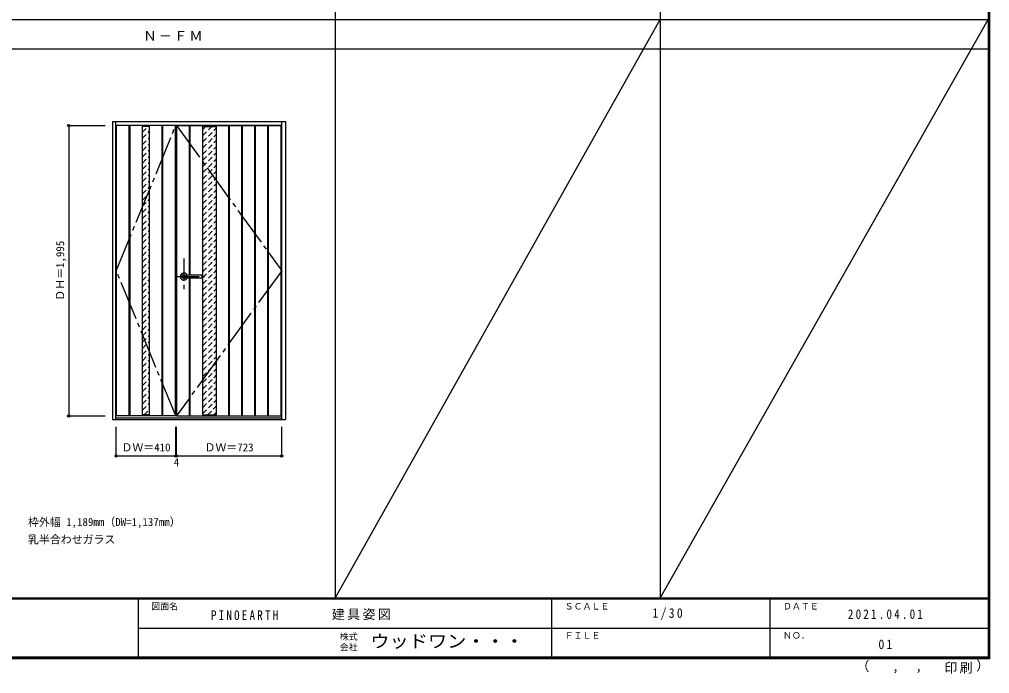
# Model space of a CAD drawing. Units: millimetres, scale not verified. Extents: x -6000 to 5700, y -4307 to 4175.
# Drawn here: x -966 to 5700, y -4307 to 186 of the extents above; entities that cross this region are included whole.
import ezdxf
from ezdxf.enums import TextEntityAlignment as Align

# ---------------------------------------------------------------- set-up
doc = ezdxf.new("R2010")
doc.units = ezdxf.units.MM
doc.header["$LTSCALE"] = 30
doc.header["$PDMODE"] = 32
doc.header["$PDSIZE"] = 15
for name, pattern in [('CHAIN1', [8, 5, -1, 1, -1]), ('CHAIN2', [12, 9, -1, 1, -1]), ('DASHED1', [1.8, 1.2, -0.6])]:
    doc.linetypes.add(name, pattern=pattern)
for name, color, linetype in [('0-1_通り芯', 4, 'CHAIN1'), ('0-2_扉', 3, 'Continuous'), ('0-3_仕上げ', 7, 'Continuous'), ('0-4_枠', 3, 'Continuous'), ('0-5_レバー', 3, 'Continuous'), ('0-7_', 7, 'CHAIN2'), ('0-A_文字', 7, 'Continuous'), ('0-B_寸法', 7, 'Continuous'), ('0-C_ハッチ', 4, 'DASHED1'), ('F-1_枠', 6, 'Continuous'), ('F-A_文字', 7, 'Continuous')]:
    doc.layers.add(name, color=color, linetype=linetype)
doc.styles.add('ＭＳ ゴシック', font='')
doc.styles.get('ＭＳ ゴシック').set_extended_font_data('MS Gothic')

msp = doc.modelspace()

# ---------------------------------------------------------------- linework, layer by layer
at = {"layer": '0-1_通り芯'}
for p, q in [((164.2, -1456), (164.2, -1666)), ((119.2, -1580), (309.2, -1580))]:
    msp.add_line(p, q, dxfattribs=at)
at = {"layer": '0-2_扉'}
for p, q in [((-300.8, -2537.5), (-300.8, -542.5)), ((109.2, -542.5), (-300.8, -542.5)), ((109.2, -2537.5), (109.2, -542.5)), ((113.2, -2537.5), (113.2, -542.5)), ((113.2, -542.5), (836.2, -542.5)), ((836.2, -2537.5), (836.2, -542.5)), ((109.2, -2537.5), (-300.8, -2537.5)), ((113.2, -2537.5), (836.2, -2537.5))]:
    msp.add_line(p, q, dxfattribs=at)
at = {"layer": '0-3_仕上げ', "color": 3}
for p, q in [((-297.8, -2537.5), (-297.8, -542.5)), ((-210.8, -2537.5), (-210.8, -542.5)), ((-205.8, -2537.5), (-205.8, -542.5)), ((14.2, -2537.5), (14.2, -542.5)), ((19.2, -2537.5), (19.2, -542.5)), ((106.2, -2537.5), (106.2, -542.5)), ((116.2, -2537.5), (116.2, -542.5)), ((203.2, -1568.5), (203.2, -542.5)), ((208.2, -1568.5), (208.2, -542.5)), ((472.2, -2537.5), (472.2, -542.5)), ((477.2, -2537.5), (477.2, -542.5)), ((562.2, -2537.5), (562.2, -542.5)), ((567.2, -2537.5), (567.2, -542.5)), ((652.2, -2537.5), (652.2, -542.5)), ((657.2, -2537.5), (657.2, -542.5)), ((740.2, -2537.5), (740.2, -542.5)), ((745.2, -2537.5), (745.2, -542.5)), ((833.2, -2537.5), (833.2, -542.5)), ((203.2, -2537.5), (203.2, -1591.5)), ((208.2, -2537.5), (208.2, -1591.5))]:
    msp.add_line(p, q, dxfattribs=at)
at = {"layer": '0-3_仕上げ'}
for p, q in [((-119.8, -2537.5), (-119.8, -542.5)), ((-71.8, -550.5), (-119.8, -550.5)), ((-71.8, -2537.5), (-71.8, -542.5)), ((294.2, -2537.5), (294.2, -542.5)), ((294.2, -550.5), (389.2, -550.5)), ((389.2, -2537.5), (389.2, -542.5)), ((-71.8, -2529.5), (-119.8, -2529.5)), ((294.2, -2529.5), (389.2, -2529.5))]:
    msp.add_line(p, q, dxfattribs=at)
at = {"layer": '0-4_枠'}
for p, q in [((-326.8, -515.5), (-326.8, -2562.5)), ((-326.8, -515.5), (862.2, -515.5)), ((-302.8, -2562.5), (-302.8, -515.5)), ((838.2, -2562.5), (838.2, -515.5)), ((862.2, -515.5), (862.2, -2562.5)), ((-302.8, -539.5), (838.2, -539.5)), ((-326.8, -2562.5), (862.2, -2562.5)), ((-302.8, -2550.5), (838.2, -2550.5))]:
    msp.add_line(p, q, dxfattribs=at)
at = {"layer": '0-5_レバー'}
for p, q in [((164.2, -1570.5), (183.2, -1570.5)), ((164.2, -1589.5), (183.2, -1589.5)), ((183.2, -1569.5), (184.2, -1568.5)), ((183.2, -1590.5), (183.2, -1569.5)), ((183.2, -1590.5), (184.2, -1591.5)), ((184.2, -1568.5), (288.2, -1568.5)), ((288.2, -1591.5), (184.2, -1591.5)), ((289.2, -1569.5), (288.2, -1568.5)), ((289.2, -1590.5), (288.2, -1591.5)), ((289.2, -1590.5), (289.2, -1569.5))]:
    msp.add_line(p, q, dxfattribs=at)
at = {"layer": '0-5_レバー', "color": 4}
for p, q in [((184.2, -1591.5), (184.2, -1568.5)), ((288.2, -1568.5), (288.2, -1591.5))]:
    msp.add_line(p, q, dxfattribs=at)
for radius, start, end in [(24.55, 27.93255, 332.06745), (11, 59.72736, 300.27264)]:
    msp.add_arc((164.2, -1580), radius, start, end, dxfattribs=at)
at = {"layer": '0-5_レバー'}
msp.add_arc((164.2, -1580), 9.5, 90, 270, dxfattribs=at)
at = {"layer": '0-7_'}
for points in [[(109.2, -2537.5), (-300.8, -1540), (109.2, -542.5)], [(113.2, -542.5), (836.2, -1540), (113.2, -2537.5)]]:
    msp.add_lwpolyline(points, dxfattribs=at)
at = {"layer": '0-B_寸法', "color": 4}
for p, q in [((-626.8, -542.5), (-626.8, -2537.5)), ((-626.8, -542.5), (-376.8, -542.5)), ((-626.8, -2537.5), (-376.8, -2537.5)), ((-300.8, -2812.5), (-300.8, -2612.5)), ((109.2, -2812.5), (109.2, -2612.5)), ((836.2, -2812.5), (836.2, -2612.5)), ((113.2, -2812.5), (836.2, -2812.5))]:
    msp.add_line(p, q, dxfattribs=at)
msp.add_lwpolyline([(-300.8, -2812.5), (109.2, -2812.5), (113.2, -2812.5), (113.2, -2612.5)], dxfattribs=at)
at = {"layer": '0-B_寸法'}
for p in [(-626.8, -542.5), (-626.8, -2537.5), (-300.8, -2812.5), (109.2, -2812.5), (113.2, -2812.5), (836.2, -2812.5)]:
    msp.add_point(p, dxfattribs=at)
at = {"layer": '0-C_ハッチ'}
for p, q in [((-119.8, -588.19), (-82.11, -550.5)), ((-119.8, -630.62), (-71.8, -582.62)), ((294.2, -611.69), (355.39, -550.5)), ((294.2, -569.27), (312.97, -550.5)), ((294.2, -654.12), (389.2, -559.12)), ((-119.8, -673.05), (-71.8, -625.05)), ((294.2, -696.55), (389.2, -601.55)), ((294.2, -738.97), (389.2, -643.97)), ((-119.8, -715.47), (-71.8, -667.47)), ((-119.8, -757.9), (-71.8, -709.9)), ((294.2, -781.4), (389.2, -686.4)), ((294.2, -823.82), (389.2, -728.82)), ((-119.8, -800.32), (-71.8, -752.32)), ((-119.8, -842.75), (-71.8, -794.75)), ((294.2, -866.25), (389.2, -771.25)), ((-119.8, -885.18), (-71.8, -837.18)), ((294.2, -908.68), (389.2, -813.68)), ((294.2, -951.1), (389.2, -856.1)), ((-119.8, -927.6), (-71.8, -879.6)), ((-119.8, -970.03), (-71.8, -922.03)), ((294.2, -993.53), (389.2, -898.53)), ((-119.8, -1012.46), (-71.8, -964.46)), ((294.2, -1035.96), (389.2, -940.96)), ((294.2, -1078.38), (389.2, -983.38)), ((-119.8, -1054.88), (-71.8, -1006.88)), ((-119.8, -1097.31), (-71.8, -1049.31)), ((294.2, -1120.81), (389.2, -1025.81)), ((-119.8, -1139.74), (-71.8, -1091.74)), ((294.2, -1163.24), (389.2, -1068.24)), ((294.2, -1205.66), (389.2, -1110.66)), ((-119.8, -1182.16), (-71.8, -1134.16)), ((-119.8, -1224.59), (-71.8, -1176.59)), ((294.2, -1248.09), (389.2, -1153.09)), ((294.2, -1290.52), (389.2, -1195.52)), ((-119.8, -1267.02), (-71.8, -1219.02)), ((-119.8, -1309.44), (-71.8, -1261.44)), ((294.2, -1332.94), (389.2, -1237.94)), ((-119.8, -1351.87), (-71.8, -1303.87)), ((294.2, -1375.37), (389.2, -1280.37)), ((294.2, -1417.79), (389.2, -1322.79)), ((-119.8, -1394.29), (-71.8, -1346.29)), ((-119.8, -1436.72), (-71.8, -1388.72)), ((294.2, -1460.22), (389.2, -1365.22)), ((-119.8, -1479.15), (-71.8, -1431.15)), ((294.2, -1502.65), (389.2, -1407.65)), ((294.2, -1545.07), (389.2, -1450.07)), ((-119.8, -1521.57), (-71.8, -1473.57)), ((-119.8, -1564), (-71.8, -1516)), ((294.2, -1587.5), (389.2, -1492.5)), ((-119.8, -1606.43), (-71.8, -1558.43)), ((294.2, -1629.93), (389.2, -1534.93)), ((294.2, -1672.35), (389.2, -1577.35)), ((-119.8, -1648.85), (-71.8, -1600.85)), ((-119.8, -1691.28), (-71.8, -1643.28)), ((294.2, -1714.78), (389.2, -1619.78)), ((294.2, -1757.21), (389.2, -1662.21)), ((-119.8, -1733.71), (-71.8, -1685.71)), ((-119.8, -1776.13), (-71.8, -1728.13)), ((294.2, -1799.63), (389.2, -1704.63)), ((-119.8, -1818.56), (-71.8, -1770.56)), ((294.2, -1842.06), (389.2, -1747.06)), ((294.2, -1884.48), (389.2, -1789.48)), ((-119.8, -1860.98), (-71.8, -1812.98)), ((-119.8, -1903.41), (-71.8, -1855.41)), ((294.2, -1926.91), (389.2, -1831.91)), ((-119.8, -1945.84), (-71.8, -1897.84)), ((294.2, -1969.34), (389.2, -1874.34)), ((294.2, -2011.76), (389.2, -1916.76)), ((-119.8, -1988.26), (-71.8, -1940.26)), ((-119.8, -2030.69), (-71.8, -1982.69)), ((294.2, -2054.19), (389.2, -1959.19)), ((-119.8, -2073.12), (-71.8, -2025.12)), ((294.2, -2096.62), (389.2, -2001.62)), ((294.2, -2139.04), (389.2, -2044.04)), ((-119.8, -2115.54), (-71.8, -2067.54)), ((-119.8, -2157.97), (-71.8, -2109.97)), ((294.2, -2181.47), (389.2, -2086.47)), ((294.2, -2223.9), (389.2, -2128.9)), ((-119.8, -2200.4), (-71.8, -2152.4)), ((-119.8, -2242.82), (-71.8, -2194.82)), ((294.2, -2266.32), (389.2, -2171.32)), ((-119.8, -2285.25), (-71.8, -2237.25)), ((294.2, -2308.75), (389.2, -2213.75)), ((294.2, -2351.18), (389.2, -2256.18)), ((-119.8, -2327.68), (-71.8, -2279.68)), ((-119.8, -2370.1), (-71.8, -2322.1)), ((294.2, -2393.6), (389.2, -2298.6)), ((-119.8, -2412.53), (-71.8, -2364.53)), ((294.2, -2436.03), (389.2, -2341.03)), ((294.2, -2478.45), (389.2, -2383.45)), ((-119.8, -2454.95), (-71.8, -2406.95)), ((-119.8, -2497.38), (-71.8, -2449.38)), ((294.2, -2520.88), (389.2, -2425.88)), ((-109.49, -2529.5), (-71.8, -2491.81)), ((328.01, -2529.5), (389.2, -2468.31)), ((370.43, -2529.5), (389.2, -2510.73))]:
    msp.add_line(p, q, dxfattribs=at)
at = {"layer": 'F-1_枠'}
for p, q in [((1204.8, 4175), (1204.8, -3790)), ((3436.4, 4175), (3436.4, -3790)), ((5690, 4175), (5690, -4205)), ((5695, 4175), (5695, -4205)), ((5700, 4175), (5700, -4205)), ((-6000, 184.5), (5700, 184.5)), ((-6000, -15.5), (5700, -15.5)), ((5700, -3790), (-6000, -3790)), ((5700, -3795), (-6000, -3795)), ((-150, -3795), (-150, -4195)), ((2690, -3795), (2690, -4195)), ((4190, -3795), (4190, -4195)), ((-150, -3995), (5690, -3995.01)), ((5700, -4195), (-6000, -4195)), ((5700, -4200), (-6000, -4200)), ((5700, -4205), (-6000, -4205))]:
    msp.add_line(p, q, dxfattribs=at)
at = {"layer": 'F-A_文字'}
for p, q in [((1204.8, -3790), (3436.4, 184.5)), ((3436.4, -3790), (5690, 184.5))]:
    msp.add_line(p, q, dxfattribs=at)

# ---------------------------------------------------------------- texts
at = {"layer": '0-A_文字', "style": 'ＭＳ ゴシック'}
for s, p in [('枠外幅 1,189mm（DW=1,137mm）', (-906.8, -3310)), ('乳半合わせガラス', (-906.8, -3430))]:
    msp.add_text(s, height=54.99, dxfattribs=at).set_placement(p, align=Align.BOTTOM_LEFT)
at = {"layer": '0-A_文字', "insert": (-113.5, 39.5), "char_height": 65.98, "attachment_point": 7, "style": 'ＭＳ ゴシック'}
msp.add_mtext('\\T1.17;Ｎ－ＦＭ', dxfattribs=at)
at = {"layer": '0-B_寸法', "style": 'ＭＳ ゴシック'}
msp.add_text('ＤＨ＝1,995', height=54.99, rotation=90, dxfattribs=at).set_placement((-641.8, -1746.25), align=Align.BOTTOM_LEFT)
for s, p in [('ＤＷ＝410', (-264.55, -2797.5)), ('ＤＷ＝723', (305.95, -2797.5)), ('4', (94.45, -2899.89))]:
    msp.add_text(s, height=54.99, dxfattribs=at).set_placement(p, align=Align.BOTTOM_LEFT)
at = {"layer": 'F-A_文字', "style": 'ＭＳ ゴシック'}
for s, height, p in [('図面名', 43.99, (-60, -3880)), ('ＳＣＡＬＥ', 43.99, (2780, -3880)), ('ＤＡＴＥ', 43.99, (4280, -3880)), ('株式', 43.99, (1235, -4089)), ('ＦＩＬＥ', 43.99, (2780, -4080)), ('ＮＯ．', 43.99, (4280, -4080)), ('会社', 43.99, (1235, -4161)), ('（', 65.98, (4784.03, -4308.31)), ('）', 65.98, (5608.4, -4304.13)), (',', 65.98, (5031.28, -4308.31)), (',', 65.98, (5190.2, -4305.53))]:
    msp.add_text(s, height=height, dxfattribs=at).set_placement(p, align=Align.BOTTOM_LEFT)
at = {"layer": 'F-A_文字', "style": 'ＭＳ ゴシック', "width": 1.1}
msp.add_text('ウッドワン・・・', height=87.98, dxfattribs=at).set_placement((1445, -4155), align=Align.BOTTOM_LEFT)
at = {"layer": 'F-A_文字', "char_height": 65.98, "attachment_point": 7, "style": 'ＭＳ ゴシック'}
for s, insert in [('\\T1.17;建具姿図', (1180.42, -3940)), ('\\T1.38;\\W0.9;1/30', (3383.75, -3940)), ('\\T1.39;\\W0.85;PINOEARTH', (350, -3940)), ('\\T1.39;\\W0.85;2021.04.01', (4726.25, -3932.5)), ('\\T1.36;\\W0.9;01', (4936.25, -4140)), ('\\T1.17;印刷', (5388.15, -4306.92))]:
    msp.add_mtext(s, dxfattribs=dict(at, insert=insert))

doc.saveas('drawing.dxf')
